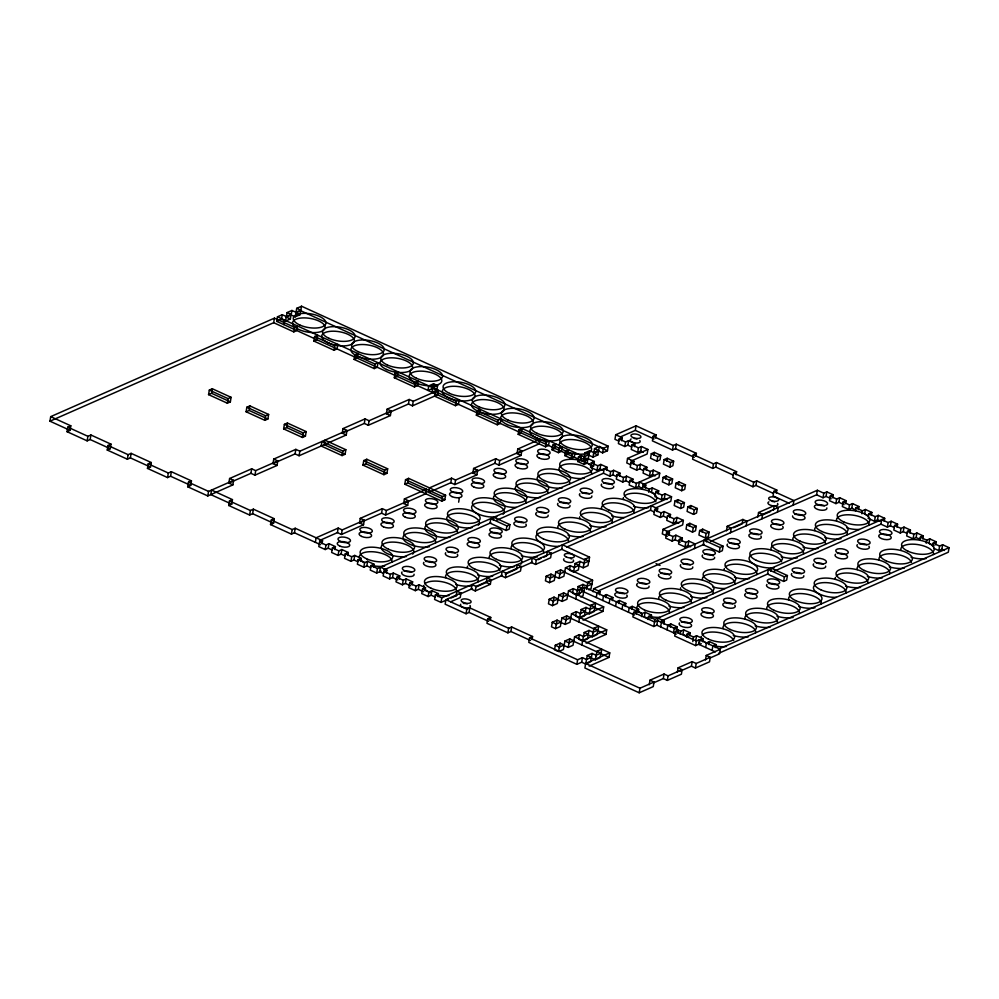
<?xml version="1.0" encoding="UTF-8"?>
<svg xmlns="http://www.w3.org/2000/svg" width="999" height="999" viewBox="0 0 999 999"><rect width="100%" height="100%" fill="white"/><g stroke="black" fill="none" stroke-linecap="round" stroke-linejoin="round"><path stroke-width="1.5" d="M49.95 421.178L50.699 416.633L274.425 318.157L294.543 327.335L297.552 326.011L296.803 330.557L293.793 331.88L273.689 322.702L49.95 421.178L70.055 430.357L70.804 425.811L50.699 416.633M67.795 427.135L87.9 436.313L90.909 434.99L111.014 444.168L110.277 448.713L90.16 439.535L87.15 440.859L67.045 431.68L67.795 427.135L70.804 425.811M87.15 440.859L87.9 436.313M90.16 439.535L90.909 434.99M108.004 445.492L128.109 454.67L131.119 453.346L151.236 462.525L150.487 467.07L130.382 457.892L127.373 459.215L107.255 450.037L108.004 445.492L111.014 444.168M127.373 459.215L128.109 454.67M130.382 457.892L131.119 453.346M148.214 463.848L168.332 473.026L171.341 471.703L191.446 480.881L190.697 485.427L170.592 476.248L167.582 477.584L147.477 468.406L148.214 463.848L151.236 462.525M167.582 477.584L168.332 473.026M170.592 476.248L171.341 471.703M232.879 484.89L228.858 483.054L229.608 478.509L233.629 480.344L232.879 484.89L207.792 495.941L187.687 486.763L188.436 482.217L191.446 480.881M208.566 394.63L209.315 390.085L212.325 388.761L231.094 397.327L230.344 401.873L227.335 403.196L208.566 394.63L211.588 393.306L230.344 401.873M211.588 393.306L212.325 388.761M207.792 495.941L208.541 491.396L233.629 480.344M227.335 403.196L228.084 398.651L231.094 397.327M228.709 505.482L229.458 500.936L232.467 499.612L231.718 504.158L228.709 505.482L249.625 515.034L252.635 513.698L273.539 523.251L274.288 518.706L253.371 509.153L250.362 510.477L229.458 500.936M246.104 411.763L246.853 407.217L249.862 405.894L268.631 414.46L267.882 419.006L264.872 420.329L246.104 411.763L249.113 410.439L267.882 419.006M249.113 410.439L249.862 405.894M273.689 322.702L274.425 318.157M250.936 473.339L251.673 468.793L255.694 470.629L277.772 460.914L277.023 465.459L254.957 475.174L250.936 473.339L228.858 483.054M276.698 321.378L277.447 316.82L282.267 314.71L286.288 316.546L291.109 314.423L290.359 318.968L285.539 321.091L281.518 319.255L276.698 321.378L583.341 461.351L588.161 459.228L588.898 454.682L584.877 452.847L584.14 457.392L588.161 459.228M254.957 475.174L255.694 470.629M264.872 420.329L265.609 415.784L268.631 414.46M249.625 515.034L250.362 510.477M281.518 319.255L282.267 314.71M252.635 513.698L253.371 509.153M283.741 324.588L284.478 320.042M285.539 321.091L286.288 316.546M286.338 317.133L287.088 312.587L291.908 310.464L295.929 312.3L300.749 310.177L296.728 308.341L295.18 316.845L291.159 315.01L286.338 317.133L290.359 318.968M291.159 315.01L291.908 310.464M293.793 331.88L294.543 327.335M273.002 463.623L273.751 459.078L295.816 449.363L299.837 451.198L347.003 430.444L346.253 434.99L299.101 455.744L295.08 453.908L273.002 463.623L277.023 465.459M295.18 316.845L300.012 314.722L301.548 306.218L608.191 446.191L607.442 450.749L602.622 452.859L598.601 451.024L593.781 453.146L594.53 448.601L599.35 446.478L603.371 448.314L608.191 446.191M283.641 428.896L284.378 424.35L287.4 423.027L306.156 431.593L305.419 436.138L302.41 437.462L283.641 428.896L286.651 427.572L305.419 436.138M320.517 544.692L294.455 532.792L291.446 534.128L270.529 524.575L271.278 520.029L274.288 518.706M286.651 427.572L287.4 423.027M295.08 453.908L295.816 449.363M313.898 341.059L314.648 336.513L317.657 335.189L316.92 339.735L313.898 341.059L334.003 350.237L337.025 348.913L337.762 344.368L334.752 345.691L314.648 336.513M299.101 455.744L299.837 451.198M302.41 437.462L303.147 432.917L306.156 431.593M291.446 534.128L292.183 529.57L295.204 528.246L322.552 540.734L322.053 543.768M294.455 532.792L295.204 528.246M334.003 350.237L334.752 345.691M315.372 542.345L316.109 537.799L338.186 528.084L342.207 529.92L364.273 520.204L363.536 524.75L341.458 534.465L337.437 532.629L319.505 540.521M322.552 540.734L319.53 542.057L318.793 546.603L325.224 549.537L328.234 548.214L332.093 549.974M354.121 359.415L354.857 354.87L357.879 353.546L357.13 358.092L354.121 359.415L374.225 368.594L377.235 367.27L377.984 362.724L374.962 364.048L354.857 354.87M342.232 433.154L342.982 428.608L365.047 418.893L369.068 420.729L391.146 411.014L390.397 415.559L368.331 425.274L364.31 423.439L342.232 433.154L346.253 434.99M325.224 549.537L325.974 544.992L328.983 543.668L335.414 546.603L334.915 549.637M342.083 455.581L342.832 451.036L345.841 449.712L345.092 454.258L342.083 455.581L321.166 446.029L321.915 441.483L342.832 451.036M328.234 548.214L328.983 543.668M335.414 546.603L332.405 547.927L331.656 552.484L338.087 555.419L341.109 554.095L344.967 555.856M337.437 532.629L338.186 528.084M338.087 555.419L338.836 550.874L341.845 549.537L348.289 552.484L347.789 555.506M341.458 534.465L342.207 529.92M341.109 554.095L341.845 549.537M364.31 423.439L365.047 418.893M374.225 368.594L374.962 364.048M348.289 552.484L345.267 553.808L344.53 558.354L350.961 561.288L353.971 559.964L357.829 561.725M368.331 425.274L369.068 420.729M362.999 465.122L363.736 460.576L366.758 459.253L387.662 468.806L386.925 473.351L383.903 474.675L362.999 465.122L366.009 463.798L386.925 473.351M366.009 463.798L366.758 459.253M350.961 561.288L351.71 556.743L354.72 555.419L361.151 558.354L360.651 561.388M359.515 522.914L360.252 518.369L382.33 508.653L386.351 510.489L408.429 500.774L407.679 505.319L385.602 515.034L381.581 513.199L359.515 522.914L363.536 524.75M353.971 559.964L354.72 555.419M361.151 558.354L358.142 559.677L357.392 564.235L363.823 567.17L366.845 565.846L370.704 567.607M386.376 413.723L387.125 409.178L409.203 399.463L413.224 401.298L438.299 390.259L437.562 394.805L412.475 405.844L408.454 404.008L386.376 413.723L390.397 415.559M394.33 377.772L395.08 373.226L398.089 371.903L397.34 376.448L394.33 377.772L414.435 386.95L417.457 385.626L418.194 381.081L415.184 382.405L395.08 373.226M363.823 567.17L364.573 562.624L367.582 561.288L374.026 564.235L373.526 567.257M366.845 565.846L367.582 561.288M383.903 474.675L384.652 470.129L387.662 468.806M374.026 564.235L371.004 565.559L370.267 570.104L376.698 573.039L380.981 571.153M381.581 513.199L382.33 508.653M385.602 515.034L386.351 510.489M376.698 573.039L377.447 568.493L607.205 467.357L606.705 470.392M408.454 404.008L409.203 399.463M386.388 573.139L386.888 570.104L383.878 571.428L383.129 575.973L389.573 578.921L392.582 577.584L397.727 579.944M414.435 386.95L415.184 382.405M412.475 405.844L413.224 401.298M404.82 484.215L405.557 479.67L408.579 478.346L445.579 495.229L444.83 499.787L441.82 501.111L404.82 484.215L407.829 482.892L444.83 499.787M389.573 578.921L390.309 574.363L393.319 573.039L399.762 575.973L399.263 579.008M403.658 503.484L404.408 498.938L426.473 489.223L425.724 493.768L403.658 503.484L407.679 505.319M407.829 482.892L408.579 478.346M392.582 577.584L393.319 573.039M399.762 575.973L396.74 577.31L396.004 581.855L402.435 584.79L405.444 583.466L410.601 585.814M433.578 383.778L428.758 385.901L428.009 390.447L432.829 388.324L433.578 383.778L437.599 385.614L436.85 390.159L432.03 392.282L432.779 387.737L437.599 385.614M402.435 584.79L403.184 580.244L406.193 578.921L412.624 581.855L412.137 584.89M405.444 583.466L406.193 578.921M412.624 581.855L409.615 583.179L408.866 587.724L415.309 590.659L418.319 589.335L423.464 591.683M415.309 590.659L416.046 586.113L419.068 584.79L425.499 587.724L425 590.759M418.319 589.335L419.068 584.79M425.499 587.724L422.49 589.06L421.74 593.606L428.171 596.54L431.181 595.217L435.052 596.977M455.457 405.681L456.206 401.136L459.215 399.8L458.466 404.358L455.457 405.681L434.54 396.128L435.289 391.583L456.206 401.136M441.82 501.111L442.557 496.565L445.579 495.229M428.171 596.54L428.921 591.995L431.93 590.671L438.361 593.606L437.874 596.64M431.181 595.217L431.93 590.671M450.811 482.729L451.56 478.171L455.581 480.007L477.659 470.292L476.91 474.85L454.832 484.565L450.811 482.729L428.746 492.445L429.483 487.887L451.56 478.171M438.361 593.606L435.352 594.929L434.602 599.475L441.046 602.409L448.176 599.275M454.832 484.565L455.581 480.007M441.046 602.409L441.783 597.864L671.553 496.74L670.804 501.286L655.107 508.191M458.653 502.185L459.39 497.639M450.636 601.798L460.227 597.577L460.976 593.031L445.904 599.662L445.154 604.208L466.071 613.748L469.08 612.424L488.598 621.341M476.373 415.222L477.11 410.676L480.132 409.353L479.383 413.898L476.373 415.222L497.277 424.775L500.299 423.439L501.036 418.893L498.026 420.229L477.11 410.676M472.889 473.014L473.626 468.456L495.704 458.741L499.725 460.576L521.803 450.861L521.053 455.419L498.976 465.134L494.955 463.299L472.889 473.014L476.91 474.85M456.206 595.741L456.955 591.196L460.976 593.031M466.071 613.748L466.82 609.203L469.83 607.879L490.746 617.419L490.247 620.454M497.277 424.775L498.026 420.229M469.08 612.424L469.83 607.879M494.955 463.299L495.704 458.741M475.299 590.946L476.036 586.401L491.108 579.77L490.359 584.315L475.299 590.946L471.266 589.11L472.015 584.565L476.036 586.401M498.976 465.134L499.725 460.576M493.331 520.292L493.831 517.27L509.915 524.612L509.178 529.158L506.156 530.481L490.072 523.139L490.821 518.593L506.905 525.936L509.915 524.612M490.746 617.419L487.724 618.756L486.988 623.301L507.892 632.842L510.914 631.518L530.432 640.434M518.194 434.315L518.943 429.77L521.953 428.446L521.203 432.992L518.194 434.315L545.541 446.803L548.551 445.479L549.3 440.921L546.278 442.257L518.943 429.77M517.032 453.583L517.782 449.026L539.847 439.31L539.11 443.868L517.032 453.583L521.053 455.419M506.156 530.481L506.905 525.936M505.432 577.684L506.168 573.139L521.241 566.495L520.491 571.053L505.432 577.684L501.411 575.849L502.147 571.303L506.168 573.139M516.471 569.218L517.22 564.66L521.241 566.495M507.892 632.842L508.641 628.296L511.65 626.972L532.567 636.513L532.067 639.547M510.914 631.518L511.65 626.972M545.541 446.803L546.278 442.257M551.972 449.737L552.722 445.192L555.731 443.868L554.982 448.414L551.972 449.737L558.404 452.672L561.426 451.348L562.162 446.803L559.153 448.126L552.722 445.192M535.564 564.423L536.301 559.865L551.373 553.234L550.624 557.792L535.564 564.423L531.543 562.587L532.28 558.029L536.301 559.865M558.404 452.672L559.153 448.126M532.567 636.513L529.557 637.849L528.808 642.394L576.86 664.335L581.68 662.212L585.701 664.048L589.323 662.449M564.847 455.606L565.584 451.061A16.508 6.956 9.3 0 1 568.856 439.548A16.508 6.956 9.3 0 1 591.495 449.875A16.508 6.956 9.3 0 1 565.496 451.186L572.015 454.008L575.037 452.672L574.288 457.217L571.278 458.553L564.847 455.606L567.857 454.283L568.606 449.737L565.584 451.061M546.166 576.261L550.187 578.096L555.007 575.973L550.986 574.138L546.166 576.261L545.429 580.806L549.45 582.642L554.27 580.519L555.806 572.015L560.639 569.892L564.66 571.728L563.911 576.273L559.09 578.396L555.069 576.56M549.45 582.642L550.986 574.138M571.278 458.553L572.015 454.008M549.213 599.263L548.463 603.808L552.484 605.644L557.305 603.521L558.054 598.975L554.033 597.14L549.213 599.263L553.234 601.098L558.054 598.975M552.484 605.644L553.234 601.098M553.284 601.685L554.033 597.14M577.709 461.488L578.458 456.943L581.468 455.619L580.719 460.164L577.709 461.488L584.14 464.423L587.162 463.099L593.593 466.034L594.343 461.488L587.899 458.553L584.89 459.877L578.458 456.943M559.09 578.396L559.827 573.851L564.66 571.728M559.89 574.437L560.639 569.892M552.247 622.265L551.498 626.81L555.519 628.646L560.339 626.523L561.088 621.977L557.067 620.142L552.247 622.265L556.268 624.1L561.088 621.977M558.853 595.017L558.104 599.562L562.125 601.398L566.945 599.275L567.694 594.73L563.673 592.894L558.853 595.017L562.874 596.853L567.694 594.73M555.519 628.646L556.268 624.1M570.279 565.646L569.53 570.204L573.551 572.04L578.371 569.917L579.12 565.359L574.3 567.482L570.279 565.646L565.459 567.769L564.71 572.315L587.787 582.854M556.318 624.687L557.067 620.142M583.341 461.351L584.078 456.805L588.898 454.682M584.14 464.423L584.89 459.877M562.125 601.398L562.874 596.853M562.924 597.439L563.673 592.894M555.282 645.267L559.303 647.102L564.123 644.979L560.102 643.144L555.282 645.267L554.545 649.812L557.217 651.036M561.888 618.019L565.909 619.855L570.729 617.732L566.708 615.896L561.888 618.019L561.138 622.564L565.172 624.4L569.992 622.277L571.528 613.773L576.348 611.65L580.369 613.486L585.189 611.363L584.452 615.921L579.632 618.044L575.611 616.208L576.348 611.65M587.162 463.099L587.899 458.553M594.53 448.601L598.551 450.437L593.731 452.559L589.71 450.724L588.96 455.269L592.981 457.105L597.802 454.982L599.35 446.478M559.303 647.102L558.566 651.648L563.386 649.525L564.922 641.021L569.755 638.898L573.776 640.734L573.026 645.279L568.206 647.402L564.185 645.566M651.023 618.206L651.523 615.172L645.092 612.237L642.07 613.561L584.565 587.312L577.335 590.484L573.314 588.648L568.493 590.771L567.744 595.317L590.821 605.856M559.365 647.689L560.102 643.144M602.597 470.142L600.024 468.968L597.015 470.304L590.584 467.357L591.321 462.812L594.343 461.488M565.172 624.4L565.909 619.855M573.551 572.04L575.099 563.523L579.919 561.413L583.94 563.249L588.761 561.126L588.011 565.671L583.191 567.794L579.17 565.958L579.919 561.413M565.971 620.441L566.708 615.896M592.981 457.105L593.731 452.559M573.314 588.648L572.564 593.206L576.585 595.042L580.207 593.443M575.786 599L576.535 594.442L583.766 591.258L583.029 595.816L580.606 596.878M576.585 595.042L577.335 590.484M597.015 470.304L597.764 465.746L600.774 464.423L607.205 467.357M568.206 647.402L569.755 638.898M577.385 591.083L578.134 586.525L582.954 584.415L586.975 586.251L591.795 584.128L591.058 588.673L588.648 589.735M578.995 593.98L579.745 589.422L583.766 591.258M583.191 567.794L583.94 563.249M583.99 563.836L584.74 559.29L589.56 557.167L588.811 561.713M600.024 468.968L600.774 464.423M602.622 452.859L603.371 448.314M581.655 591.396L582.155 588.361L578.134 586.525M582.217 588.96L582.954 584.415M583.466 637.087L584.215 632.529L588.236 634.377L583.416 636.488L579.395 634.652L574.575 636.775L573.826 641.333L596.903 651.86M578.833 622.002L579.57 617.444L603.683 606.843L602.934 611.388L583.079 620.129M579.632 618.044L580.369 613.486M584.565 587.312L583.828 591.858L634.49 614.984M580.431 614.085L581.168 609.527L586.001 607.417L590.022 609.253L594.842 607.13L590.821 605.294L589.273 613.798L585.252 611.962L586.001 607.417M586.475 589.273L586.975 586.251M587.037 586.838L587.774 582.292L592.594 580.169L591.858 584.715M579.395 634.652L578.646 639.21L582.667 641.046L587.487 638.923L589.035 630.419L593.056 632.255L597.877 630.132L597.127 634.677M576.86 664.335L577.609 659.777L582.429 657.654L586.45 659.49L591.271 657.379L590.534 661.925M655.669 438.024L656.156 435.002L636.051 425.824L615.709 434.765L614.972 439.323L618.831 441.083M581.868 645.004L583.416 636.488M610.626 471.628L604.195 468.693L603.446 473.239L609.877 476.173L610.626 471.628L613.636 470.304L620.079 473.239L619.58 476.273M581.68 662.212L582.429 657.654M593.119 591.77L593.618 588.736L817.344 490.259L823.788 493.194L826.797 491.87L833.228 494.805L832.729 497.839M609.877 476.173L612.899 474.85L613.636 470.304M621.653 440.734L622.152 437.712L619.13 439.036L618.393 443.581L624.825 446.516L627.834 445.192L631.693 446.953M596.291 597.539L597.04 592.994L600.049 591.67L599.55 594.705M589.16 666.133L609.015 657.392L609.752 652.846L585.651 663.448L584.902 668.006L639.198 692.782L653.259 686.6L654.008 682.042L649.987 680.207L649.238 684.765M594.093 611.675L595.641 603.171L590.821 605.294M585.701 664.048L587.25 655.544L592.07 653.421L596.091 655.257L600.911 653.134L600.174 657.679M620.079 473.239L617.057 474.562L616.321 479.108L622.752 482.042L625.761 480.719L629.62 482.48M588.286 634.964L592.307 636.8L593.056 632.255M593.106 632.842L593.856 628.296L598.676 626.173L597.926 630.719M624.825 446.516L625.574 441.97L628.583 440.646L635.014 443.581L634.515 446.615M592.07 653.421L591.333 657.966L595.354 659.802L598.963 658.204M627.834 445.192L628.583 440.646M602.722 600.486L603.471 595.928L606.48 594.605L612.911 597.539L612.424 600.574M622.752 482.042L623.501 477.497L626.51 476.173L632.941 479.108L632.442 482.142M630.869 461.163L647.14 454.008L647.889 449.463L627.547 458.404L626.798 462.962L630.656 464.722M595.354 659.802L596.091 655.257M596.153 655.844L596.89 651.298L601.71 649.175L600.973 653.721M605.981 597.639L606.48 594.605M625.761 480.719L626.51 476.173M635.014 443.581L632.005 444.905L631.256 449.45L637.699 452.397L640.709 451.061L643.281 452.247M620.391 436.925L635.314 430.369L636.051 425.824M633.478 464.373L633.978 461.351L630.968 462.674L630.219 467.22L636.663 470.154L639.672 468.831L643.531 470.591M609.153 603.421L609.902 598.876L612.911 597.539M632.941 479.108L629.932 480.432L629.183 484.99L635.614 487.924L638.636 486.6L642.494 488.361M586.126 643.131L605.968 634.39L606.718 629.845L571.528 613.773M637.699 452.397L638.436 447.852L641.445 446.516L647.889 449.463M636.663 470.154L637.399 465.609L640.409 464.285L646.852 467.22L646.353 470.254M640.709 451.061L641.445 446.516M615.596 606.356L616.333 601.81L619.355 600.486L625.786 603.421L625.287 606.455M635.614 487.924L636.363 483.379L659.715 473.101L658.978 477.647L642.707 484.802M639.672 468.831L640.409 464.285M618.856 603.508L619.355 600.486M638.636 486.6L639.372 482.042L645.816 484.99L645.317 488.012M646.852 467.22L643.831 468.543L643.094 473.089L649.525 476.036L652.534 474.7L655.107 475.886M622.027 609.29L622.777 604.745L625.786 603.421M642.307 489.348L642.794 486.313L645.816 484.99M656.156 435.002L653.146 436.326L652.397 440.871L672.514 450.049L675.524 448.726L694.293 457.292M651.311 453.721L650.561 458.266L656.992 461.201L660.014 459.877L660.751 455.332L654.32 452.397L651.311 453.721L657.742 456.655L660.751 455.332M649.525 476.036L650.274 471.491L653.284 470.154L659.715 473.101M653.821 455.432L654.32 452.397M628.458 612.225L629.208 607.679L632.217 606.356L638.648 609.29L638.161 612.325M648.738 492.282L649.238 489.248L652.247 487.924L658.678 490.859L658.179 493.893M652.534 474.7L653.284 470.154M631.718 609.39L632.217 606.356M652.247 487.924L651.498 492.47L655.356 494.23M656.992 461.201L657.742 456.655M636.151 614.11L636.65 611.076L633.628 612.412L632.891 616.957L653.796 626.498L656.818 625.174L676.335 634.078M654.919 496.728L655.669 492.182L658.678 490.859M657.142 511.65L657.642 508.628L654.632 509.952L653.883 514.497L660.327 517.432L663.336 516.108L667.195 517.869M664.173 459.59L663.436 464.148L669.867 467.082L672.876 465.759L673.626 461.201L667.195 458.266L664.173 459.59L670.604 462.537L673.626 461.201M663.136 477.36L662.399 481.905L668.831 484.84L671.84 483.516L672.589 478.971L666.158 476.036L663.136 477.36L669.567 480.294L672.589 478.971M666.695 461.301L667.195 458.266M641.583 616.595L642.07 613.561M656.206 497.327L661.363 499.675L662.1 495.129L665.109 493.793L671.553 496.74M665.659 479.07L666.158 476.036M660.327 517.432L661.063 512.887L664.073 511.563L670.516 514.497L670.017 517.532M645.092 612.237L644.343 616.783L649.487 619.13M661.363 499.675L664.372 498.339L665.109 493.793M672.514 450.049L673.251 445.504L676.273 444.18L696.378 453.359L695.878 456.381M669.867 467.082L670.604 462.537M663.336 516.108L664.073 511.563M668.831 484.84L669.567 480.294M675.524 448.726L676.273 444.18M648.014 619.53L648.513 616.495L651.523 615.172M666.37 532.08L682.642 524.925L683.378 520.379L663.036 529.333L662.3 533.878L667.444 536.226M670.516 514.497L667.494 515.821L666.758 520.367L673.189 523.314L676.198 521.99L678.771 523.164M639.198 692.782L639.947 688.236L654.008 682.042M668.98 535.289L669.48 532.267L666.458 533.591L665.721 538.136L672.152 541.071L675.162 539.747L680.319 542.095M676.011 483.229L675.262 487.787L681.693 490.721L684.715 489.398L685.451 484.84L679.02 481.905L676.011 483.229L682.442 486.176L685.451 484.84M653.796 626.498L654.944 619.43L884.702 518.306L884.215 521.328M674.974 500.998L674.225 505.544L680.656 508.479L683.678 507.155L684.415 502.609L677.984 499.675L674.974 500.998L681.405 503.933L684.415 502.609M678.521 484.94L679.02 481.905M673.189 523.314L673.938 518.768L676.947 517.432L683.378 520.379M656.818 625.174L657.954 618.106L664.385 621.041L663.898 624.075M677.484 502.709L677.984 499.675M672.152 541.071L672.901 536.525L675.911 535.202L682.342 538.136L681.855 541.171M676.198 521.99L676.947 517.432M681.693 490.721L682.442 486.176M660.639 626.922L661.375 622.365L664.385 621.041M675.162 539.747L675.911 535.202M680.656 508.479L681.405 503.933M682.342 538.136L679.332 539.46L678.583 544.018L685.027 546.952L688.036 545.629L690.609 546.803M696.378 453.359L693.356 454.682L692.619 459.228L712.724 468.406L715.734 467.082L733.166 475.037M667.07 629.857L667.807 625.312L670.829 623.975L677.26 626.922L676.76 629.944M687.836 506.868L687.1 511.426L693.531 514.36L696.54 513.036L697.29 508.479L690.858 505.544L687.836 506.868L694.28 509.815L697.29 508.479M686.8 524.637L686.063 529.183L692.494 532.117L695.504 530.794L696.253 526.248L689.822 523.314L686.8 524.637L693.244 527.572L696.253 526.248M670.329 627.01L670.829 623.975M690.359 508.578L690.858 505.544M663.299 678.571L664.048 674.025L668.069 675.861L682.13 669.667L681.38 674.213L667.32 680.406L663.299 678.571L653.458 682.904M685.027 546.952L685.764 542.407L688.786 541.071L695.217 544.018L694.467 548.563M689.322 526.348L689.822 523.314M673.501 632.792L674.25 628.246L677.26 626.922M688.036 545.629L688.786 541.071M693.531 514.36L694.28 509.815M667.32 680.406L668.069 675.861M677.971 633.204L678.471 630.169L675.461 631.493L674.712 636.051L695.629 645.591L698.638 644.268L715.371 651.897M692.494 532.117L693.244 527.572M680.182 634.215L680.681 631.181L683.691 629.857L690.134 632.792L689.635 635.826M699.675 530.506L698.925 535.064L705.356 537.999L708.378 536.675L709.115 532.117L702.684 529.183L699.675 530.506L706.106 533.454L709.115 532.117M683.691 629.857L682.954 634.402L688.099 636.75M677.359 672.377L678.109 667.832L692.17 661.638L696.191 663.473L710.252 657.292L709.502 661.837L695.441 668.031L691.42 666.196L680.169 671.141M702.185 532.217L702.684 529.183M712.724 468.406L713.473 463.861L716.483 462.537L736.588 471.715L736.088 474.75M686.613 637.15L687.112 634.115L690.134 632.792M715.734 467.082L716.483 462.537M705.356 537.999L706.106 533.454M706.493 541.858L706.992 538.836L723.076 546.178L722.327 550.724L719.317 552.047L703.234 544.705L703.97 540.159L720.054 547.502L723.076 546.178M692.806 641.608L693.543 637.062L696.565 635.726L702.996 638.673L702.497 641.695M691.42 666.196L692.17 661.638M695.816 640.272L696.565 635.726M695.629 645.591L696.365 641.046L699.375 639.722L720.291 649.263L719.542 653.808L709.702 658.141M698.638 644.268L699.375 639.722M695.441 668.031L696.191 663.473M719.317 552.047L720.054 547.502M736.588 471.715L733.578 473.039L732.829 477.584L752.934 486.763L755.956 485.439L773.376 493.394M705.669 647.477L706.418 642.931L709.427 641.608L715.871 644.542L715.371 647.577M705.481 660.002L706.231 655.456L720.291 649.263M726.46 530.869L727.197 526.323L742.869 519.43L746.89 521.266L746.153 525.811M708.94 644.63L709.427 641.608M730.481 532.717L731.218 528.159L727.197 526.323M712.112 650.411L712.849 645.866L715.871 644.542M742.12 523.976L742.869 519.43M752.934 486.763L753.683 482.217L756.693 480.894L776.81 490.072L776.31 493.106M755.956 485.439L756.693 480.894M757.791 517.082L758.541 512.537L774.213 505.631L778.233 507.467L777.484 512.025M761.812 518.918L762.562 514.373L758.541 512.537M776.81 490.072L773.788 491.396L773.051 495.941L789.135 503.284M773.463 510.189L774.213 505.631M770.841 571.241L771.328 568.206L787.412 575.549L786.675 580.094L783.666 581.418L767.569 574.075L768.318 569.53L784.402 576.873L787.412 575.549M793.156 505.119L793.905 500.574L773.788 491.396M783.666 581.418L784.402 576.873M710.489 541.508L816.608 494.805L817.344 490.259M816.608 494.805L823.039 497.739L823.788 493.194M823.039 497.739L826.048 496.416L826.797 491.87M833.228 494.805L830.219 496.128L829.47 500.674L835.913 503.608L838.923 502.285L844.068 504.632M835.913 503.608L836.65 499.063L839.659 497.739L846.103 500.674L845.604 503.708M838.923 502.285L839.659 497.739M846.103 500.674L843.081 501.998L842.344 506.555L848.775 509.49L851.785 508.166L855.656 509.927M848.775 509.49L849.525 504.945L852.534 503.608L858.965 506.555L858.478 509.577M851.785 508.166L852.534 503.608M855.456 510.914L855.956 507.879L858.965 506.555M861.887 513.848L862.387 510.814L865.409 509.49L871.84 512.425L871.34 515.459M865.409 509.49L864.659 514.035L868.518 515.796M868.331 516.783L868.83 513.748L871.84 512.425M868.081 518.294L874.512 521.241L875.261 516.695L878.271 515.359L884.702 518.306M874.512 521.241L877.522 519.905L878.271 515.359M888.123 522.564L881.692 519.63L880.943 524.175L887.387 527.11L888.123 522.564L891.145 521.241L897.577 524.175L897.077 527.21M887.387 527.11L890.396 525.786L891.145 521.241M897.577 524.175L894.567 525.499L893.818 530.044L900.249 532.991L903.271 531.655L907.129 533.416M900.249 532.991L900.998 528.434L904.008 527.11L910.439 530.044L909.952 533.079M903.271 531.655L904.008 527.11M910.439 530.044L907.429 531.381L906.68 535.926L913.123 538.861L916.133 537.537L919.992 539.298M913.123 538.861L913.86 534.315L916.882 532.991L923.313 535.926L922.814 538.961M916.133 537.537L916.882 532.991M919.804 540.284L920.304 537.25L923.313 535.926M926.235 543.219L926.735 540.184L929.744 538.861L936.175 541.795L935.688 544.83M929.744 538.861L929.008 543.406L934.152 545.754M932.666 546.153L933.166 543.131L936.175 541.795M933.715 548.264L938.86 550.611L939.597 546.066L942.619 544.742L949.05 547.677L948.301 552.222L718.543 653.358M938.86 550.611L941.87 549.288L942.619 544.742M296.728 308.341L301.548 306.218M67.045 431.68L70.055 430.357M107.255 450.037L110.277 448.713M147.477 468.406L150.487 467.07M187.687 486.763L190.697 485.427M229.608 478.509L251.673 468.793M270.529 524.575L273.539 523.251M584.877 452.847L589.71 450.724M590.584 467.357L593.593 466.034M383.828 569.905L490.871 522.789M496.578 520.279L603.608 473.164M451.036 598.014L456.743 595.504M459.59 594.243L472.44 588.598M476.723 586.713L486.713 582.317M489.56 581.056L502.41 575.399M505.257 574.15L516.683 569.118M520.579 567.407L532.38 562.212M538.086 559.702L540.934 558.441M543.793 557.192L546.653 555.931L547.352 551.398L551.373 553.234M550.711 554.145L562.35 549.025M566.633 547.14L650.824 510.077M733.578 527.734L740.696 524.6M762.062 515.197L770.616 511.438M598.526 590.784L704.17 544.293M589.273 613.798L592.894 612.2M584.215 632.529L589.035 630.419M635.639 610.626L638.648 609.29M573.776 640.734L568.943 642.856L564.922 641.021M582.617 640.446L606.718 629.845M592.307 636.8L595.928 635.202M661.338 620.841L768.368 573.726M774.075 571.216L881.106 524.1M702.996 638.673L699.987 639.997L699.238 644.542L701.248 643.656M719.292 648.801L949.05 547.677M649.987 680.207L664.048 674.025M830.219 496.128L836.65 499.063M843.081 501.998L849.525 504.945M855.956 507.879L862.387 510.814M868.83 513.748L875.261 516.695M894.567 525.499L900.998 528.434M907.429 531.381L913.86 534.315M920.304 537.25L926.735 540.184M933.166 543.131L939.597 546.066M826.048 496.416L831.205 498.763M877.522 519.905L880.107 521.091M890.396 525.786L894.255 527.547M941.87 549.288L944.442 550.461M653.146 436.326L673.251 445.504M693.356 454.682L713.473 463.861M733.578 473.039L753.683 482.217M635.314 430.369L654.07 438.936M615.709 434.765L622.152 437.712M619.13 439.036L625.574 441.97M632.005 444.905L638.436 447.852M627.547 458.404L633.978 461.351M607.442 450.749L300.811 310.764L295.979 312.887L300.012 314.722M630.968 462.674L637.399 465.609M643.831 468.543L650.274 471.491M287.088 312.587L291.109 314.423M593.781 453.146L597.802 454.982M277.447 316.82L584.078 456.805M432.829 388.324L436.85 390.159M591.321 462.812L597.764 465.746M617.057 474.562L623.501 477.497M629.932 480.432L636.363 483.379M642.794 486.313L649.238 489.248M655.669 492.182L662.1 495.129M612.899 474.85L616.758 476.61M664.372 498.339L666.945 499.525M657.642 508.628L651.211 505.681L650.461 510.239L654.32 512M654.632 509.952L661.063 512.887M667.494 515.821L673.938 518.768M517.782 449.026L521.803 450.861M663.036 529.333L669.48 532.267M666.458 533.591L672.901 536.525M679.332 539.46L685.764 542.407M387.125 409.178L391.146 411.014M473.626 468.456L477.659 470.292M656.031 563.623L660.052 565.459M342.982 428.608L347.003 430.444M589.56 557.167L562.412 544.767L561.675 549.313L584.74 559.852M345.841 449.712L324.925 440.159L324.188 444.705L345.092 454.258M584.74 559.29L588.761 561.126M209.315 390.085L228.084 398.651M246.853 407.217L265.609 415.784M284.378 424.35L303.147 432.917M363.736 460.576L384.652 470.129M405.557 479.67L442.557 496.565M575.099 563.523L579.12 565.359M565.459 567.769L592.594 580.169M587.774 582.292L591.795 584.128M404.408 498.938L408.429 500.774M593.618 588.736L600.049 591.67M555.806 572.015L559.827 573.851M648.513 616.495L654.944 619.43M680.681 631.181L657.554 620.629L654.545 621.952L633.628 612.412M687.112 634.115L693.543 637.062M675.461 631.493L696.365 641.046M568.493 590.771L603.683 606.843M706.231 655.456L710.252 657.292M273.751 459.078L277.772 460.914M593.431 607.055L602.934 611.388M581.168 609.527L585.189 611.363M360.252 518.369L364.273 520.204M491.108 579.77L487.087 577.934L486.338 582.479L490.359 584.315M593.856 628.296L597.877 630.132M570.791 618.319L593.856 628.858M596.478 630.057L605.968 634.39M678.109 667.832L682.13 669.667M574.575 636.775L609.752 652.846M596.89 651.298L600.911 653.134M599.512 653.059L609.015 657.392M587.25 655.544L591.271 657.379M232.467 499.612L211.551 490.059L210.814 494.605L231.718 504.158M386.888 570.104L380.457 567.17L379.707 571.715L383.566 573.476M188.436 482.217L208.541 491.396M271.278 520.029L292.183 529.57M319.53 542.057L325.974 544.992M332.405 547.927L338.836 550.874M345.267 553.808L351.71 556.743M358.142 559.677L364.573 562.624M371.004 565.559L377.447 568.493M383.878 571.428L390.309 574.363M396.74 577.31L403.184 580.244M409.615 583.179L416.046 586.113M422.49 589.06L428.921 591.995M435.352 594.929L441.783 597.864M445.904 599.662L466.82 609.203M487.724 618.756L508.641 628.296M529.557 637.849L577.609 659.777M585.651 663.448L639.947 688.236M573.239 560.039A5.082 2.135 9.3 0 1 568.581 562.412A5.082 2.135 9.3 0 1 563.948 558.791M570.516 558.503A5.082 2.135 9.3 0 1 571.653 558.941M470.005 605.444A5.082 2.135 9.3 0 1 465.447 607.842A5.082 2.135 9.3 0 1 460.726 604.245M463.411 603.421A5.082 2.135 9.3 0 1 467.257 603.92M814.997 607.792A16.508 6.956 9.3 0 1 798.825 606.618M788.735 599.75A16.508 6.956 9.3 0 1 804.719 593.868A16.508 6.956 9.3 0 1 821.128 603.92M770.154 627.222A16.508 6.956 9.3 0 1 755.144 625.849M745.054 618.98A16.508 6.956 9.3 0 1 761.026 613.099A16.508 6.956 9.3 0 1 777.434 623.164M726.46 646.453A16.508 6.956 9.3 0 1 715.571 646.091M706.63 643.156A16.508 6.956 9.3 0 1 702.509 640.122M701.36 638.211A16.508 6.956 9.3 0 1 701.31 636.363M702.359 634.727A16.508 6.956 9.3 0 1 719.467 632.667A16.508 6.956 9.3 0 1 733.691 640.546M836.188 597.29A16.508 6.956 9.3 0 1 813.86 589.435A16.508 6.956 9.3 0 1 828.87 582.829A16.508 6.956 9.3 0 1 845.978 592.981M926.085 558.591A16.508 6.956 9.3 0 1 911.076 557.217M900.986 550.337A16.508 6.956 9.3 0 1 912.749 544.155A16.508 6.956 9.3 0 1 932.167 550.761M933.316 552.684A16.508 6.956 9.3 0 1 933.366 554.52M904.245 568.206A16.508 6.956 9.3 0 1 889.235 566.833M879.145 559.952A16.508 6.956 9.3 0 1 892.994 553.858A16.508 6.956 9.3 0 1 911.475 562.3M882.392 577.822A16.508 6.956 9.3 0 1 867.382 576.448M857.292 569.567A16.508 6.956 9.3 0 1 873.276 563.686A16.508 6.956 9.3 0 1 889.672 573.751M860.551 587.437A16.508 6.956 9.3 0 1 845.541 586.063M835.451 579.183A16.508 6.956 9.3 0 1 835.401 577.347M836.45 575.711A16.508 6.956 9.3 0 1 855.656 574.088A16.508 6.956 9.3 0 1 867.831 583.366M793.156 617.407A16.508 6.956 9.3 0 1 776.985 616.233M766.895 609.365A16.508 6.956 9.3 0 1 782.879 603.483A16.508 6.956 9.3 0 1 799.275 613.536M748.301 636.838A16.508 6.956 9.3 0 1 733.291 635.464M723.201 628.596A16.508 6.956 9.3 0 1 739.185 622.714A16.508 6.956 9.3 0 1 755.581 632.779M890.758 536.538A6.356 2.672 9.3 0 1 884.227 539.41A6.356 2.672 9.3 0 1 879.957 534.527M881.106 534.178A6.356 2.672 9.3 0 1 889.922 535.814M868.905 546.153A6.356 2.672 9.3 0 1 863.211 549.15A6.356 2.672 9.3 0 1 857.304 544.655M859.252 543.793A6.356 2.672 9.3 0 1 866.907 544.78M847.065 555.769A6.356 2.672 9.3 0 1 841.358 558.766A6.356 2.672 9.3 0 1 835.464 554.27M837.412 553.409A6.356 2.672 9.3 0 1 846.228 555.044M825.661 566.121A6.356 2.672 9.3 0 1 818.693 568.256A6.356 2.672 9.3 0 1 813.611 563.886M816.97 562.849A6.356 2.672 9.3 0 1 823.213 564.01M803.808 575.736A6.356 2.672 9.3 0 1 796.852 577.872A6.356 2.672 9.3 0 1 791.77 573.501M793.718 572.639A6.356 2.672 9.3 0 1 801.36 573.626M778.508 585.938A6.356 2.672 9.3 0 1 772.814 588.935A6.356 2.672 9.3 0 1 766.907 584.44M768.855 583.578A6.356 2.672 9.3 0 1 777.672 585.227M756.668 595.554A6.356 2.672 9.3 0 1 750.137 598.426A6.356 2.672 9.3 0 1 745.866 593.543M748.426 593.031A6.356 2.672 9.3 0 1 755.831 594.842M734.814 605.169A6.356 2.672 9.3 0 1 728.296 608.041A6.356 2.672 9.3 0 1 724.013 603.159M725.162 602.809A6.356 2.672 9.3 0 1 732.804 603.796M712.974 614.785A6.356 2.672 9.3 0 1 706.443 617.657A6.356 2.672 9.3 0 1 702.172 612.787M703.321 612.424A6.356 2.672 9.3 0 1 712.137 614.073M691.121 624.4A6.356 2.672 9.3 0 1 685.426 627.409A6.356 2.672 9.3 0 1 679.52 622.901M681.468 622.04A6.356 2.672 9.3 0 1 690.284 623.688M749.5 578.621A16.508 6.956 9.3 0 1 734.49 577.247M724.4 570.367A16.508 6.956 9.3 0 1 724.35 568.531M725.411 566.895A16.508 6.956 9.3 0 1 744.605 565.272A16.508 6.956 9.3 0 1 756.78 574.55M706.967 597.652A16.508 6.956 9.3 0 1 690.796 596.478M680.706 589.597A16.508 6.956 9.3 0 1 680.656 587.762M681.718 586.126A16.508 6.956 9.3 0 1 700.923 584.502A16.508 6.956 9.3 0 1 713.086 593.781M659.602 617.332A16.508 6.956 9.3 0 1 651.236 616.72M642.282 613.786A16.508 6.956 9.3 0 1 638.161 610.751M637.012 608.828A16.508 6.956 9.3 0 1 652.996 602.959A16.508 6.956 9.3 0 1 669.392 613.011M774.362 567.682A16.508 6.956 9.3 0 1 750.599 561.563A16.508 6.956 9.3 0 1 760.788 553.234A16.508 6.956 9.3 0 1 781.593 561.775M859.227 529.458A16.508 6.956 9.3 0 1 846.727 527.847M836.638 520.966A16.508 6.956 9.3 0 1 852.622 515.084A16.508 6.956 9.3 0 1 869.03 525.149M841.058 538.636A16.508 6.956 9.3 0 1 824.887 537.462M814.797 530.581A16.508 6.956 9.3 0 1 830.781 524.7A16.508 6.956 9.3 0 1 847.177 534.765M818.056 548.451A16.508 6.956 9.3 0 1 803.034 547.077M792.956 540.197A16.508 6.956 9.3 0 1 808.928 534.315A16.508 6.956 9.3 0 1 825.336 544.38M797.364 557.867A16.508 6.956 9.3 0 1 781.193 556.693M771.103 549.812A16.508 6.956 9.3 0 1 787.087 543.931A16.508 6.956 9.3 0 1 803.483 553.995M725.137 588.486A16.508 6.956 9.3 0 1 712.637 586.863M702.547 579.982A16.508 6.956 9.3 0 1 718.531 574.1A16.508 6.956 9.3 0 1 734.939 584.165M683.965 607.467A16.508 6.956 9.3 0 1 668.943 606.093M658.853 599.213A16.508 6.956 9.3 0 1 674.837 593.331A16.508 6.956 9.3 0 1 691.246 603.396M826.86 507.904A6.356 2.672 9.3 0 1 819.892 510.027A6.356 2.672 9.3 0 1 814.809 505.656M815.609 505.157A6.356 2.672 9.3 0 1 824.4 505.794M804.57 516.783A6.356 2.672 9.3 0 1 799.687 519.855A6.356 2.672 9.3 0 1 792.557 515.909M794.904 514.423A6.356 2.672 9.3 0 1 803.733 516.058M782.716 526.398A6.356 2.672 9.3 0 1 776.198 529.27A6.356 2.672 9.3 0 1 771.915 524.388M773.064 524.038A6.356 2.672 9.3 0 1 780.706 525.024M760.876 536.013A6.356 2.672 9.3 0 1 754.345 538.886A6.356 2.672 9.3 0 1 750.074 534.003M751.223 533.653A6.356 2.672 9.3 0 1 758.865 534.64M739.023 545.629A6.356 2.672 9.3 0 1 733.328 548.626A6.356 2.672 9.3 0 1 727.422 544.13M729.37 543.269A6.356 2.672 9.3 0 1 738.186 544.905M714.61 557.305A6.356 2.672 9.3 0 1 707.642 559.44A6.356 2.672 9.3 0 1 702.559 555.069M704.507 554.208A6.356 2.672 9.3 0 1 713.336 555.844M692.769 566.92A6.356 2.672 9.3 0 1 685.801 569.055A6.356 2.672 9.3 0 1 680.719 564.685M682.667 563.823A6.356 2.672 9.3 0 1 690.309 564.81M670.916 576.535A6.356 2.672 9.3 0 1 663.948 578.671A6.356 2.672 9.3 0 1 658.865 574.3M660.814 573.438A6.356 2.672 9.3 0 1 669.642 575.074M649.075 586.151A6.356 2.672 9.3 0 1 641.296 588.111A6.356 2.672 9.3 0 1 637.824 583.404M640.384 582.892A6.356 2.672 9.3 0 1 646.615 584.04M626.785 595.029A6.356 2.672 9.3 0 1 620.254 597.902A6.356 2.672 9.3 0 1 615.983 593.019M617.132 592.669A6.356 2.672 9.3 0 1 624.775 593.656M472.003 527.684A16.508 6.956 9.3 0 1 447.277 520.279A16.508 6.956 9.3 0 1 464.06 513.723A16.508 6.956 9.3 0 1 478.221 525.249M429.458 546.715A16.508 6.956 9.3 0 1 404.358 540.584A16.508 6.956 9.3 0 1 417.058 532.567A16.508 6.956 9.3 0 1 435.589 542.844M384.615 566.146A16.508 6.956 9.3 0 1 373.738 565.784M364.785 562.837A16.508 6.956 9.3 0 1 360.664 559.815M359.515 557.892A16.508 6.956 9.3 0 1 375.487 552.01A16.508 6.956 9.3 0 1 391.895 562.075M496.853 516.745A16.508 6.956 9.3 0 1 472.14 509.34A16.508 6.956 9.3 0 1 488.923 502.784A16.508 6.956 9.3 0 1 503.084 514.31M584.24 478.284A16.508 6.956 9.3 0 1 559.952 471.516A16.508 6.956 9.3 0 1 573.463 463.973A16.508 6.956 9.3 0 1 591.52 474.213M562.4 487.899A16.508 6.956 9.3 0 1 538.099 481.143A16.508 6.956 9.3 0 1 551.61 473.588A16.508 6.956 9.3 0 1 569.68 483.828M540.546 497.514A16.508 6.956 9.3 0 1 516.258 490.759A16.508 6.956 9.3 0 1 529.77 483.204A16.508 6.956 9.3 0 1 547.827 493.444M516.196 507.367A16.508 6.956 9.3 0 1 493.868 499.512A16.508 6.956 9.3 0 1 508.866 492.907A16.508 6.956 9.3 0 1 525.986 503.059M450.149 537.3A16.508 6.956 9.3 0 1 425.849 530.544A16.508 6.956 9.3 0 1 439.373 522.989A16.508 6.956 9.3 0 1 457.43 533.229M406.456 556.53A16.508 6.956 9.3 0 1 381.743 549.138A16.508 6.956 9.3 0 1 398.526 542.569A16.508 6.956 9.3 0 1 412.687 554.095M537.499 556.855A16.508 6.956 9.3 0 1 521.328 555.681M511.238 548.801A16.508 6.956 9.3 0 1 527.222 542.919A16.508 6.956 9.3 0 1 543.618 552.984M492.644 576.286A16.508 6.956 9.3 0 1 477.634 574.912M467.544 568.031A16.508 6.956 9.3 0 1 467.495 566.196M468.556 564.56A16.508 6.956 9.3 0 1 485.664 562.487A16.508 6.956 9.3 0 1 499.887 570.379M448.963 595.516A16.508 6.956 9.3 0 1 438.074 595.154M430.232 592.744A16.508 6.956 9.3 0 1 425.012 589.185M423.851 587.262A16.508 6.956 9.3 0 1 423.813 585.426M424.862 583.791A16.508 6.956 9.3 0 1 444.068 582.167A16.508 6.956 9.3 0 1 456.243 591.445M558.691 546.353A16.508 6.956 9.3 0 1 536.363 538.498A16.508 6.956 9.3 0 1 551.373 531.893A16.508 6.956 9.3 0 1 568.481 542.045M648.588 507.654A16.508 6.956 9.3 0 1 633.578 506.281M623.488 499.4A16.508 6.956 9.3 0 1 623.438 497.564M624.487 495.929A16.508 6.956 9.3 0 1 641.595 493.856A16.508 6.956 9.3 0 1 655.819 501.735M624.225 517.507A16.508 6.956 9.3 0 1 611.725 515.896M601.635 509.015A16.508 6.956 9.3 0 1 617.619 503.134A16.508 6.956 9.3 0 1 634.028 513.199M606.056 526.685A16.508 6.956 9.3 0 1 603.658 527.035M602.385 527.122A16.508 6.956 9.3 0 1 589.885 525.511M579.795 518.631A16.508 6.956 9.3 0 1 579.745 516.795M580.806 515.159A16.508 6.956 9.3 0 1 600.012 513.536A16.508 6.956 9.3 0 1 612.175 522.814M583.054 536.5A16.508 6.956 9.3 0 1 568.031 535.127M557.942 528.246A16.508 6.956 9.3 0 1 573.926 522.365A16.508 6.956 9.3 0 1 590.334 532.43M489.398 558.416A16.508 6.956 9.3 0 1 507.504 552.872A16.508 6.956 9.3 0 1 520.716 564.235M514.497 566.67A16.508 6.956 9.3 0 1 499.488 565.297M471.953 585.701A16.508 6.956 9.3 0 1 455.794 584.527M445.704 577.647A16.508 6.956 9.3 0 1 461.688 571.765A16.508 6.956 9.3 0 1 478.084 581.83M613.698 486.338A6.356 2.672 9.3 0 1 606.73 488.461A6.356 2.672 9.3 0 1 601.648 484.09M603.596 483.241A6.356 2.672 9.3 0 1 612.424 484.877M591.858 495.954A6.356 2.672 9.3 0 1 584.89 498.089A6.356 2.672 9.3 0 1 579.807 493.718M581.755 492.857A6.356 2.672 9.3 0 1 589.398 493.843M570.004 505.569A6.356 2.672 9.3 0 1 563.036 507.704A6.356 2.672 9.3 0 1 557.954 503.334M559.902 502.472A6.356 2.672 9.3 0 1 568.731 504.108M548.164 515.184A6.356 2.672 9.3 0 1 540.384 517.145A6.356 2.672 9.3 0 1 536.913 512.437M539.472 511.913A6.356 2.672 9.3 0 1 545.704 513.074M525.874 524.063A6.356 2.672 9.3 0 1 519.343 526.935A6.356 2.672 9.3 0 1 515.072 522.052M516.221 521.703A6.356 2.672 9.3 0 1 523.863 522.689M501.011 535.002A6.356 2.672 9.3 0 1 494.493 537.874A6.356 2.672 9.3 0 1 490.209 532.991M491.358 532.642A6.356 2.672 9.3 0 1 500.174 534.278M479.17 544.617A6.356 2.672 9.3 0 1 472.639 547.489A6.356 2.672 9.3 0 1 468.369 542.607M469.505 542.257A6.356 2.672 9.3 0 1 478.334 543.893M457.317 554.233A6.356 2.672 9.3 0 1 451.61 557.23A6.356 2.672 9.3 0 1 445.716 552.734M447.664 551.873A6.356 2.672 9.3 0 1 455.307 552.859M435.477 563.848A6.356 2.672 9.3 0 1 429.77 566.845A6.356 2.672 9.3 0 1 423.863 562.35M425.811 561.488A6.356 2.672 9.3 0 1 434.64 563.124M414.073 574.2A6.356 2.672 9.3 0 1 407.105 576.336A6.356 2.672 9.3 0 1 402.023 571.965M403.971 571.103A6.356 2.672 9.3 0 1 411.613 572.09M639.785 440.522A5.082 2.135 9.3 0 1 634.652 442.857A5.082 2.135 9.3 0 1 631.131 438.961M634.415 438.536A5.082 2.135 9.3 0 1 637 439.011M777.547 503.434A5.082 2.135 9.3 0 1 772.327 505.719A5.082 2.135 9.3 0 1 768.905 501.823M772.215 501.423A5.082 2.135 9.3 0 1 774.799 501.898M566.271 557.005A5.082 2.135 9.3 0 0 574.313 556.655A5.082 2.135 9.3 0 0 567.42 553.446A5.082 2.135 9.3 0 0 566.271 557.005M463.111 602.447A5.082 2.135 9.3 0 0 471.116 602.047A5.082 2.135 9.3 0 0 464.148 598.876A5.082 2.135 9.3 0 0 463.111 602.447M795.853 600.674A16.508 6.956 9.3 0 0 821.865 599.375A16.508 6.956 9.3 0 0 799.225 589.048A16.508 6.956 9.3 0 0 795.853 600.674M752.172 619.904A16.508 6.956 9.3 0 0 778.171 618.606A16.508 6.956 9.3 0 0 755.544 608.279A16.508 6.956 9.3 0 0 752.172 619.904M708.478 639.135A16.508 6.956 9.3 0 0 734.477 637.837A16.508 6.956 9.3 0 0 711.85 627.509A16.508 6.956 9.3 0 0 708.478 639.135M820.716 589.735A16.508 6.956 9.3 0 0 846.727 588.436A16.508 6.956 9.3 0 0 824.088 578.109A16.508 6.956 9.3 0 0 820.716 589.735M908.103 551.273A16.508 6.956 9.3 0 0 934.115 549.974A16.508 6.956 9.3 0 0 911.475 539.635A16.508 6.956 9.3 0 0 908.103 551.273M886.263 560.889A16.508 6.956 9.3 0 0 912.262 559.59A16.508 6.956 9.3 0 0 889.634 549.25A16.508 6.956 9.3 0 0 886.263 560.889M864.41 570.504A16.508 6.956 9.3 0 0 890.421 569.205A16.508 6.956 9.3 0 0 867.781 558.866A16.508 6.956 9.3 0 0 864.41 570.504M842.569 580.119A16.508 6.956 9.3 0 0 868.568 578.821A16.508 6.956 9.3 0 0 845.941 568.481A16.508 6.956 9.3 0 0 842.569 580.119M774.013 610.289A16.508 6.956 9.3 0 0 800.024 608.99A16.508 6.956 9.3 0 0 777.384 598.663A16.508 6.956 9.3 0 0 774.013 610.289M730.319 629.52A16.508 6.956 9.3 0 0 756.33 628.221A16.508 6.956 9.3 0 0 733.691 617.894A16.508 6.956 9.3 0 0 730.319 629.52M682.329 621.803A6.356 2.672 9.3 0 0 692.332 621.303A6.356 2.672 9.3 0 0 683.628 617.332A6.356 2.672 9.3 0 0 682.329 621.803M704.17 612.187A6.356 2.672 9.3 0 0 714.173 611.688A6.356 2.672 9.3 0 0 705.469 607.717A6.356 2.672 9.3 0 0 704.17 612.187M726.023 602.572A6.356 2.672 9.3 0 0 736.026 602.072A6.356 2.672 9.3 0 0 727.322 598.101A6.356 2.672 9.3 0 0 726.023 602.572M747.864 592.956A6.356 2.672 9.3 0 0 757.866 592.457A6.356 2.672 9.3 0 0 749.163 588.486A6.356 2.672 9.3 0 0 747.864 592.956M769.717 583.341A6.356 2.672 9.3 0 0 779.72 582.842A6.356 2.672 9.3 0 0 771.016 578.871A6.356 2.672 9.3 0 0 769.717 583.341M794.58 572.402A6.356 2.672 9.3 0 0 804.582 571.903A6.356 2.672 9.3 0 0 795.866 567.919A6.356 2.672 9.3 0 0 794.58 572.402M816.42 562.787A6.356 2.672 9.3 0 0 826.423 562.287A6.356 2.672 9.3 0 0 817.719 558.304A6.356 2.672 9.3 0 0 816.42 562.787M838.261 553.171A6.356 2.672 9.3 0 0 848.276 552.659A6.356 2.672 9.3 0 0 839.56 548.688A6.356 2.672 9.3 0 0 838.261 553.171M860.114 543.543A6.356 2.672 9.3 0 0 870.117 543.044A6.356 2.672 9.3 0 0 861.413 539.073A6.356 2.672 9.3 0 0 860.114 543.543M881.955 533.928A6.356 2.672 9.3 0 0 891.957 533.429A6.356 2.672 9.3 0 0 883.253 529.458A6.356 2.672 9.3 0 0 881.955 533.928M416.433 378.246A16.508 6.956 9.3 0 0 442.445 376.948A16.508 6.956 9.3 0 0 419.805 366.621A16.508 6.956 9.3 0 0 416.433 378.246M387.275 364.935A16.508 6.956 9.3 0 0 413.286 363.636A16.508 6.956 9.3 0 0 390.646 353.309A16.508 6.956 9.3 0 0 387.275 364.935M299.812 325.012A16.508 6.956 9.3 0 0 325.824 323.713A16.508 6.956 9.3 0 0 303.184 313.374A16.508 6.956 9.3 0 0 299.812 325.012M299.063 329.558A16.508 6.956 9.3 0 0 325.075 328.259A16.508 6.956 9.3 0 0 302.435 317.919A16.508 6.956 9.3 0 0 299.063 329.558M328.221 342.869A16.508 6.956 9.3 0 0 354.233 341.571A16.508 6.956 9.3 0 0 331.593 331.231A16.508 6.956 9.3 0 0 328.221 342.869M357.38 356.181A16.508 6.956 9.3 0 0 383.391 354.882A16.508 6.956 9.3 0 0 360.751 344.543A16.508 6.956 9.3 0 0 357.38 356.181M386.538 369.493A16.508 6.956 9.3 0 0 412.537 368.194A16.508 6.956 9.3 0 0 389.91 357.854A16.508 6.956 9.3 0 0 386.538 369.493M415.696 382.792A16.508 6.956 9.3 0 0 441.695 381.493A16.508 6.956 9.3 0 0 419.056 371.166A16.508 6.956 9.3 0 0 415.696 382.792M328.971 338.324A16.508 6.956 9.3 0 0 354.982 337.025A16.508 6.956 9.3 0 0 332.342 326.685A16.508 6.956 9.3 0 0 328.971 338.324M358.129 351.636A16.508 6.956 9.3 0 0 384.128 350.337A16.508 6.956 9.3 0 0 361.488 339.997A16.508 6.956 9.3 0 0 358.129 351.636M448.863 397.939A16.508 6.956 9.3 0 0 474.875 396.64A16.508 6.956 9.3 0 0 452.235 386.313A16.508 6.956 9.3 0 0 448.863 397.939M449.612 393.394A16.508 6.956 9.3 0 0 475.624 392.095A16.508 6.956 9.3 0 0 452.984 381.755A16.508 6.956 9.3 0 0 449.612 393.394M566.233 446.628A16.508 6.956 9.3 0 0 592.245 445.329A16.508 6.956 9.3 0 0 569.605 435.002A16.508 6.956 9.3 0 0 566.233 446.628M507.18 424.563A16.508 6.956 9.3 0 0 533.191 423.264A16.508 6.956 9.3 0 0 510.551 412.924A16.508 6.956 9.3 0 0 507.18 424.563M507.929 420.017A16.508 6.956 9.3 0 0 533.928 418.718A16.508 6.956 9.3 0 0 511.301 408.379A16.508 6.956 9.3 0 0 507.929 420.017M478.771 406.705A16.508 6.956 9.3 0 0 504.782 405.407A16.508 6.956 9.3 0 0 482.142 395.067A16.508 6.956 9.3 0 0 478.771 406.705M537.075 433.329A16.508 6.956 9.3 0 0 563.086 432.03A16.508 6.956 9.3 0 0 540.447 421.69A16.508 6.956 9.3 0 0 537.075 433.329M478.022 411.251A16.508 6.956 9.3 0 0 504.033 409.952A16.508 6.956 9.3 0 0 481.393 399.612A16.508 6.956 9.3 0 0 478.022 411.251M536.338 437.874A16.508 6.956 9.3 0 0 562.337 436.575A16.508 6.956 9.3 0 0 539.71 426.236A16.508 6.956 9.3 0 0 536.338 437.874M731.518 571.303A16.508 6.956 9.3 0 0 757.529 570.004A16.508 6.956 9.3 0 0 734.889 559.677A16.508 6.956 9.3 0 0 731.518 571.303M687.824 590.534A16.508 6.956 9.3 0 0 713.835 589.235A16.508 6.956 9.3 0 0 691.196 578.908A16.508 6.956 9.3 0 0 687.824 590.534M644.13 609.765A16.508 6.956 9.3 0 0 670.142 608.466A16.508 6.956 9.3 0 0 647.502 598.139A16.508 6.956 9.3 0 0 644.13 609.765M756.38 560.364A16.508 6.956 9.3 0 0 782.379 559.065A16.508 6.956 9.3 0 0 759.752 548.726A16.508 6.956 9.3 0 0 756.38 560.364M843.755 521.903A16.508 6.956 9.3 0 0 869.767 520.604A16.508 6.956 9.3 0 0 847.127 510.264A16.508 6.956 9.3 0 0 843.755 521.903M821.915 531.518A16.508 6.956 9.3 0 0 847.926 530.219A16.508 6.956 9.3 0 0 825.286 519.88A16.508 6.956 9.3 0 0 821.915 531.518M800.074 541.133A16.508 6.956 9.3 0 0 826.073 539.835A16.508 6.956 9.3 0 0 803.433 529.495A16.508 6.956 9.3 0 0 800.074 541.133M778.221 550.749A16.508 6.956 9.3 0 0 804.232 549.45A16.508 6.956 9.3 0 0 781.593 539.11A16.508 6.956 9.3 0 0 778.221 550.749M709.665 580.918A16.508 6.956 9.3 0 0 735.676 579.62A16.508 6.956 9.3 0 0 713.036 569.293A16.508 6.956 9.3 0 0 709.665 580.918M665.971 600.149A16.508 6.956 9.3 0 0 691.982 598.851A16.508 6.956 9.3 0 0 669.342 588.523A16.508 6.956 9.3 0 0 665.971 600.149M617.981 592.432A6.356 2.672 9.3 0 0 627.984 591.932A6.356 2.672 9.3 0 0 619.28 587.949A6.356 2.672 9.3 0 0 617.981 592.432M639.835 582.817A6.356 2.672 9.3 0 0 649.837 582.317A6.356 2.672 9.3 0 0 641.133 578.334A6.356 2.672 9.3 0 0 639.835 582.817M661.675 573.201A6.356 2.672 9.3 0 0 671.678 572.702A6.356 2.672 9.3 0 0 662.974 568.718A6.356 2.672 9.3 0 0 661.675 573.201M683.528 563.586A6.356 2.672 9.3 0 0 693.531 563.086A6.356 2.672 9.3 0 0 684.814 559.103A6.356 2.672 9.3 0 0 683.528 563.586M705.369 553.97A6.356 2.672 9.3 0 0 715.371 553.471A6.356 2.672 9.3 0 0 706.668 549.487A6.356 2.672 9.3 0 0 705.369 553.97M730.232 543.019A6.356 2.672 9.3 0 0 740.234 542.519A6.356 2.672 9.3 0 0 731.53 538.548A6.356 2.672 9.3 0 0 730.232 543.019M752.072 533.404A6.356 2.672 9.3 0 0 762.075 532.904A6.356 2.672 9.3 0 0 753.371 528.933A6.356 2.672 9.3 0 0 752.072 533.404M773.925 523.788A6.356 2.672 9.3 0 0 783.928 523.289A6.356 2.672 9.3 0 0 775.224 519.318A6.356 2.672 9.3 0 0 773.925 523.788M795.766 514.173A6.356 2.672 9.3 0 0 805.768 513.673A6.356 2.672 9.3 0 0 797.065 509.702A6.356 2.672 9.3 0 0 795.766 514.173M817.619 504.557A6.356 2.672 9.3 0 0 827.622 504.058A6.356 2.672 9.3 0 0 818.918 500.087A6.356 2.672 9.3 0 0 817.619 504.557M454.021 520.367A16.508 6.956 9.3 0 0 480.019 519.068A16.508 6.956 9.3 0 0 457.392 508.728A16.508 6.956 9.3 0 0 454.021 520.367M410.327 539.597A16.508 6.956 9.3 0 0 436.326 538.299A16.508 6.956 9.3 0 0 413.698 527.959A16.508 6.956 9.3 0 0 410.327 539.597M366.633 558.828A16.508 6.956 9.3 0 0 392.644 557.529A16.508 6.956 9.3 0 0 370.005 547.202A16.508 6.956 9.3 0 0 366.633 558.828M478.871 509.428A16.508 6.956 9.3 0 0 504.882 508.129A16.508 6.956 9.3 0 0 482.242 497.789A16.508 6.956 9.3 0 0 478.871 509.428M566.258 470.966A16.508 6.956 9.3 0 0 592.27 469.667A16.508 6.956 9.3 0 0 569.63 459.328A16.508 6.956 9.3 0 0 566.258 470.966M544.418 480.581A16.508 6.956 9.3 0 0 570.417 479.283A16.508 6.956 9.3 0 0 547.789 468.943A16.508 6.956 9.3 0 0 544.418 480.581M522.564 490.197A16.508 6.956 9.3 0 0 548.576 488.898A16.508 6.956 9.3 0 0 525.936 478.558A16.508 6.956 9.3 0 0 522.564 490.197M500.724 499.812A16.508 6.956 9.3 0 0 526.735 498.513A16.508 6.956 9.3 0 0 504.095 488.174A16.508 6.956 9.3 0 0 500.724 499.812M432.167 529.982A16.508 6.956 9.3 0 0 458.179 528.683A16.508 6.956 9.3 0 0 435.539 518.344A16.508 6.956 9.3 0 0 432.167 529.982M388.474 549.213A16.508 6.956 9.3 0 0 414.485 547.914A16.508 6.956 9.3 0 0 391.845 537.587A16.508 6.956 9.3 0 0 388.474 549.213M539.373 458.166A6.356 2.672 9.3 0 0 549.375 457.667A6.356 2.672 9.3 0 0 540.671 453.696A6.356 2.672 9.3 0 0 539.373 458.166M517.519 467.782A6.356 2.672 9.3 0 0 527.522 467.282A6.356 2.672 9.3 0 0 518.818 463.311A6.356 2.672 9.3 0 0 517.519 467.782M495.679 477.397A6.356 2.672 9.3 0 0 505.681 476.898A6.356 2.672 9.3 0 0 496.978 472.927A6.356 2.672 9.3 0 0 495.679 477.397M473.826 487.012A6.356 2.672 9.3 0 0 483.841 486.513A6.356 2.672 9.3 0 0 475.124 482.542A6.356 2.672 9.3 0 0 473.826 487.012M451.985 496.628A6.356 2.672 9.3 0 0 461.988 496.128A6.356 2.672 9.3 0 0 453.284 492.157A6.356 2.672 9.3 0 0 451.985 496.628M427.122 507.579A6.356 2.672 9.3 0 0 437.125 507.08A6.356 2.672 9.3 0 0 428.421 503.096A6.356 2.672 9.3 0 0 427.122 507.579M405.282 517.195A6.356 2.672 9.3 0 0 415.284 516.695A6.356 2.672 9.3 0 0 406.581 512.712A6.356 2.672 9.3 0 0 405.282 517.195M383.429 526.81A6.356 2.672 9.3 0 0 393.431 526.311A6.356 2.672 9.3 0 0 384.727 522.327A6.356 2.672 9.3 0 0 383.429 526.81M361.588 536.426A6.356 2.672 9.3 0 0 371.591 535.926A6.356 2.672 9.3 0 0 362.887 531.943A6.356 2.672 9.3 0 0 361.588 536.426M339.735 546.041A6.356 2.672 9.3 0 0 349.737 545.541A6.356 2.672 9.3 0 0 341.034 541.558A6.356 2.672 9.3 0 0 339.735 546.041M340.484 541.495A6.356 2.672 9.3 0 0 350.487 540.996A6.356 2.672 9.3 0 0 341.783 537.012A6.356 2.672 9.3 0 0 340.484 541.495M362.337 531.88A6.356 2.672 9.3 0 0 372.34 531.381A6.356 2.672 9.3 0 0 363.624 527.397A6.356 2.672 9.3 0 0 362.337 531.88M384.178 522.265A6.356 2.672 9.3 0 0 394.18 521.765A6.356 2.672 9.3 0 0 385.477 517.782A6.356 2.672 9.3 0 0 384.178 522.265M406.019 512.637A6.356 2.672 9.3 0 0 416.021 512.137A6.356 2.672 9.3 0 0 407.317 508.166A6.356 2.672 9.3 0 0 406.019 512.637M427.872 503.021A6.356 2.672 9.3 0 0 437.874 502.522A6.356 2.672 9.3 0 0 429.17 498.551A6.356 2.672 9.3 0 0 427.872 503.021M452.734 492.082A6.356 2.672 9.3 0 0 462.737 491.583A6.356 2.672 9.3 0 0 454.021 487.612A6.356 2.672 9.3 0 0 452.734 492.082M474.575 482.467A6.356 2.672 9.3 0 0 484.577 481.968A6.356 2.672 9.3 0 0 475.874 477.997A6.356 2.672 9.3 0 0 474.575 482.467M496.428 472.852A6.356 2.672 9.3 0 0 506.431 472.352A6.356 2.672 9.3 0 0 497.714 468.381A6.356 2.672 9.3 0 0 496.428 472.852M518.269 463.236A6.356 2.672 9.3 0 0 528.271 462.737A6.356 2.672 9.3 0 0 519.567 458.766A6.356 2.672 9.3 0 0 518.269 463.236M540.109 453.621A6.356 2.672 9.3 0 0 550.124 453.121A6.356 2.672 9.3 0 0 541.408 449.15A6.356 2.672 9.3 0 0 540.109 453.621M518.356 549.737A16.508 6.956 9.3 0 0 544.368 548.439A16.508 6.956 9.3 0 0 521.728 538.111A16.508 6.956 9.3 0 0 518.356 549.737M474.662 568.968A16.508 6.956 9.3 0 0 500.674 567.669A16.508 6.956 9.3 0 0 478.034 557.342A16.508 6.956 9.3 0 0 474.662 568.968M430.969 588.199A16.508 6.956 9.3 0 0 456.98 586.9A16.508 6.956 9.3 0 0 434.34 576.573A16.508 6.956 9.3 0 0 430.969 588.199M543.219 538.798A16.508 6.956 9.3 0 0 569.23 537.499A16.508 6.956 9.3 0 0 546.59 527.16A16.508 6.956 9.3 0 0 543.219 538.798M630.606 500.337A16.508 6.956 9.3 0 0 656.618 499.038A16.508 6.956 9.3 0 0 633.978 488.698A16.508 6.956 9.3 0 0 630.606 500.337M608.753 509.952A16.508 6.956 9.3 0 0 634.765 508.653A16.508 6.956 9.3 0 0 612.125 498.314A16.508 6.956 9.3 0 0 608.753 509.952M586.913 519.567A16.508 6.956 9.3 0 0 612.924 518.269A16.508 6.956 9.3 0 0 590.284 507.929A16.508 6.956 9.3 0 0 586.913 519.567M565.059 529.183A16.508 6.956 9.3 0 0 591.071 527.884A16.508 6.956 9.3 0 0 568.431 517.544A16.508 6.956 9.3 0 0 565.059 529.183M496.515 559.353A16.508 6.956 9.3 0 0 522.527 558.054A16.508 6.956 9.3 0 0 499.887 547.727A16.508 6.956 9.3 0 0 496.515 559.353M452.822 578.583A16.508 6.956 9.3 0 0 478.833 577.285A16.508 6.956 9.3 0 0 456.193 566.957A16.508 6.956 9.3 0 0 452.822 578.583M404.832 570.866A6.356 2.672 9.3 0 0 414.835 570.367A6.356 2.672 9.3 0 0 406.131 566.383A6.356 2.672 9.3 0 0 404.832 570.866M426.673 561.251A6.356 2.672 9.3 0 0 436.675 560.751A6.356 2.672 9.3 0 0 427.972 556.768A6.356 2.672 9.3 0 0 426.673 561.251M448.526 551.635A6.356 2.672 9.3 0 0 458.529 551.136A6.356 2.672 9.3 0 0 449.812 547.152A6.356 2.672 9.3 0 0 448.526 551.635M470.367 542.02A6.356 2.672 9.3 0 0 480.369 541.52A6.356 2.672 9.3 0 0 471.665 537.537A6.356 2.672 9.3 0 0 470.367 542.02M492.22 532.405A6.356 2.672 9.3 0 0 502.222 531.905A6.356 2.672 9.3 0 0 493.506 527.922A6.356 2.672 9.3 0 0 492.22 532.405M517.07 521.453A6.356 2.672 9.3 0 0 527.072 520.954A6.356 2.672 9.3 0 0 518.369 516.982A6.356 2.672 9.3 0 0 517.07 521.453M538.923 511.838A6.356 2.672 9.3 0 0 548.926 511.338A6.356 2.672 9.3 0 0 540.222 507.367A6.356 2.672 9.3 0 0 538.923 511.838M560.764 502.222A6.356 2.672 9.3 0 0 570.766 501.723A6.356 2.672 9.3 0 0 562.062 497.752A6.356 2.672 9.3 0 0 560.764 502.222M582.617 492.607A6.356 2.672 9.3 0 0 592.619 492.107A6.356 2.672 9.3 0 0 583.903 488.136A6.356 2.672 9.3 0 0 582.617 492.607M604.457 482.992A6.356 2.672 9.3 0 0 614.46 482.492A6.356 2.672 9.3 0 0 605.756 478.521A6.356 2.672 9.3 0 0 604.457 482.992M632.979 437.587A5.082 2.135 9.3 0 0 640.933 437.137A5.082 2.135 9.3 0 0 633.903 433.991A5.082 2.135 9.3 0 0 632.979 437.587M770.666 500.437A5.082 2.135 9.3 0 0 778.658 500.037A5.082 2.135 9.3 0 0 771.703 496.853A5.082 2.135 9.3 0 0 770.666 500.437"/></g></svg>
